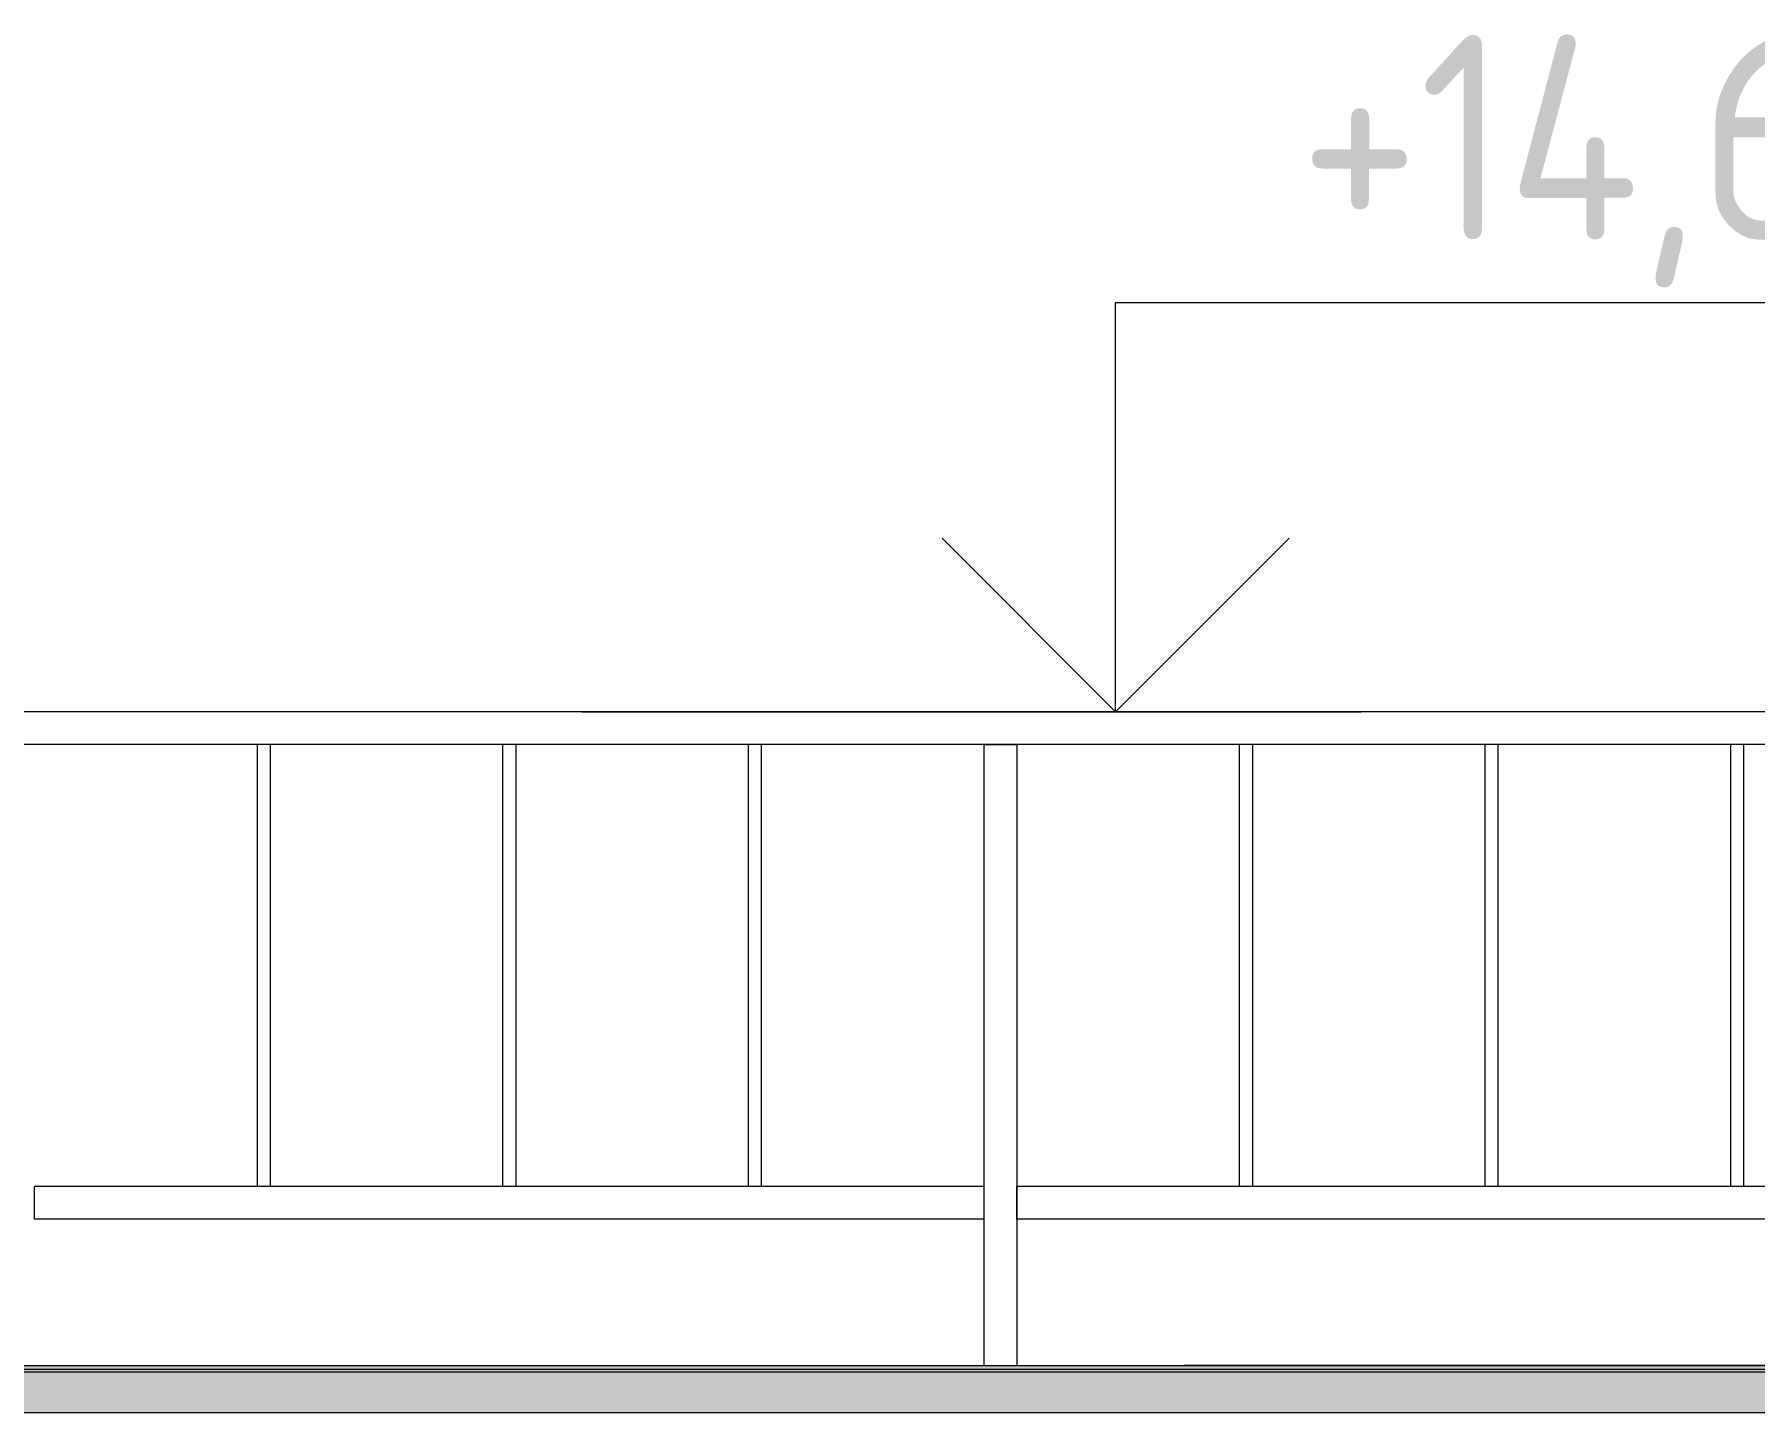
# Model space of a CAD drawing. Header units: millimetres. Extents: x -515342 to 330399, y -224905 to 507333.
# Drawn here: x 89831 to 91932, y 101846 to 103530 of the extents above; entities that cross this region are included whole.
import ezdxf

# ---------------------------------------------------------------- set-up
doc = ezdxf.new("R2010")
doc.units = ezdxf.units.MM
for name, color, linetype, lineweight in [('Аннотация', 7, 'Continuous', 0), ('Витраж', 7, 'Continuous', 0), ('Крыша', 7, 'Continuous', 0), ('Отметки', 7, 'Continuous', 0)]:
    doc.layers.add(name, color=color, linetype=linetype, lineweight=lineweight)
doc.styles.add('GOST Common_1', font='', dxfattribs={"width": 0.9, "height": 250})
doc.styles.get('GOST Common_1').set_extended_font_data('GOST Common')

# ---------------------------------------------------------------- blocks, each defined once
blk = doc.blocks.new('Прямоугольный импост - АР_Импост_40х40 _поручень ограждения на кровле_-V133-О_АР_П_Разрез 1-1')
at = {"layer": 'Витраж'}
for p, q in [((48760, 14671), (48460, 14671)), ((48760, 14631), (48460, 14631))]:
    blk.add_line(p, q, dxfattribs=at)
blk = doc.blocks.new('Прямоугольный импост - АР_Импост_16х16 _вертикальное заполнение ограждений_-V135-О_АР_П_Разрез 1-1')
at = {"layer": 'Витраж'}
for p, q in [((48752, 14631), (48752, 14091)), ((48768, 14631), (48768, 14091))]:
    blk.add_line(p, q, dxfattribs=at)
blk = doc.blocks.new('Прямоугольный импост - АР_Импост_40х40 _стойка ограждения на кровле_-V136-О_АР_П_Разрез 1-1')
at = {"layer": 'Витраж'}
for p, q in [((48140, 14631), (48180, 14631)), ((48140, 14631), (48140, 14071)), ((48180, 14631), (48180, 14071))]:
    blk.add_line(p, q, dxfattribs=at)
blk = doc.blocks.new('Прямоугольный импост - АР_Импост_40х40 _поручень ограждения на кровле_-10058581-О_АР_П_Разрез 1-1')
at = {"layer": 'Витраж'}
for p, q in [((480, 14051), (480, 14091)), ((760, 14091), (480, 14091)), ((760, 14051), (480, 14051))]:
    blk.add_line(p, q, dxfattribs=at)
blk = doc.blocks.new('Прямоугольный импост - АР_Импост_40х40 _поручень ограждения на кровле_-10058582-О_АР_П_Разрез 1-1')
at = {"layer": 'Витраж'}
for p, q in [((1060, 14091), (760, 14091)), ((1060, 14051), (760, 14051))]:
    blk.add_line(p, q, dxfattribs=at)
blk = doc.blocks.new('Прямоугольный импост - АР_Импост_40х40 _поручень ограждения на кровле_-10058583-О_АР_П_Разрез 1-1')
at = {"layer": 'Витраж'}
for p, q in [((1640, 14091), (1360, 14091)), ((1640, 14091), (1640, 14051)), ((1640, 14051), (1360, 14051))]:
    blk.add_line(p, q, dxfattribs=at)
blk = doc.blocks.new('Прямоугольный импост - АР_Импост_40х40 _стойка ограждения на кровле_-10058723-О_АР_П_Разрез 1-1')
at = {"layer": 'Витраж'}
for p, q in [((7640, 14071), (7640, 13871.9)), ((7680, 14071), (7680, 13871.9))]:
    blk.add_line(p, q, dxfattribs=at)
blk = doc.blocks.new('Высотные отметки - Стрелка вверх-5091-О_АР_П_Разрез 1-1')
at = {"layer": 'Аннотация'}
for p, q in [((-1085.5, 1260), (-2385.5, 1260)), ((-1085.5, 760), (-1085.5, 1260)), ((-1085.5, 760), (-1297.6, 972.1)), ((-1085.5, 760), (-873.4, 972.1)), ((-785.5, 760), (-1385.5, 760))]:
    blk.add_line(p, q, dxfattribs=at)

msp = doc.modelspace()

# ---------------------------------------------------------------- hatches: boundary and pattern name
at = {"layer": 'Крыша'}
h = msp.add_hatch(color=256, dxfattribs=at)
h.paths.add_polyline_path([(92766.5691, 101899.0924), (113240.5296, 101899.0924), (113240.5296, 101903.2924), (88475.5296, 101903.2924), (88475.5296, 101899.0924), (91109.0364, 101899.0924)])
h.paths.add_polyline_path([(113600.5296, 101899.0924), (137010.5296, 101899.0924), (137010.5296, 101903.2924), (113600.5296, 101903.2924)])
h.paths.add_polyline_path([(143825.5296, 101899.0924), (164420.5296, 101899.0924), (164420.5296, 101903.2924), (143825.5296, 101903.2924)])
h.paths.add_polyline_path([(170670.6057, 101899.0924), (189455.5296, 101899.0924), (189455.5296, 101903.2924), (164780.5296, 101903.2924), (164780.5296, 101899.0924), (169013.073, 101899.0924)])
h.paths.add_polyline_path([(189585.5296, 101899.0924), (189585.5296, 101903.2924), (189475.5296, 101903.2924), (189475.5296, 101899.0924), (189525.0401, 101899.0924)])
h = msp.add_hatch(dxfattribs=at)
h.set_pattern_fill('FP_19', color=256, style=0, pattern_type=2)
h.set_pattern_definition([(45, (136801.12, 95610.5), (-114.04925, 114.04925), []), (45, (136915.17, 95610.5), (-114.04925, 114.04925), [201.613, -40.323, 3.353, -36.97])])
h.paths.add_polyline_path([(94424.1018, 101846.0924), (113248.7296, 101846.0924), (113248.7296, 101896.0924), (88455.5296, 101896.0924), (88455.5296, 101846.0924), (92766.5691, 101846.0924)])
h.paths.add_polyline_path([(113592.3296, 101846.0924), (137018.7296, 101846.0924), (137018.7296, 101896.0924), (113592.3296, 101896.0924)])
h.paths.add_polyline_path([(145807.6153, 101846.0924), (164428.7296, 101846.0924), (164428.7296, 101896.0924), (143817.3296, 101896.0924), (143817.3296, 101846.0924), (144150.0826, 101846.0924)])
h.paths.add_polyline_path([(169013.073, 101846.0924), (189585.5296, 101846.0924), (189585.5296, 101896.0924), (164772.3296, 101896.0924), (164772.3296, 101846.0924), (167355.5403, 101846.0924)])
h = msp.add_hatch(color=256, dxfattribs=at)
h.paths.add_polyline_path([(88622.7373, 101896.0924), (113240.5296, 101896.0924), (113240.5296, 101899.0924), (88475.5296, 101899.0924), (88475.5296, 101896.0924)])
h.paths.add_polyline_path([(113600.5296, 101896.0924), (137010.5296, 101896.0924), (137010.5296, 101899.0924), (113600.5296, 101899.0924)])
h.paths.add_polyline_path([(143825.5296, 101896.0924), (164420.5296, 101896.0924), (164420.5296, 101899.0924), (143825.5296, 101899.0924)])
h.paths.add_polyline_path([(167355.5403, 101896.0924), (189455.5296, 101896.0924), (189455.5296, 101899.0924), (164780.5296, 101899.0924), (164780.5296, 101896.0924), (165698.0076, 101896.0924)])
h.paths.add_polyline_path([(189475.5296, 101896.0924), (189585.5296, 101896.0924), (189585.5296, 101899.0924), (189475.5296, 101899.0924)])

# ---------------------------------------------------------------- linework, layer by layer
for p, q in [((113240.5296, 101903.2924), (88475.5296, 101903.2924)), ((92285.0573, 101903.5929), (91234.7194, 101903.5929)), ((88475.5296, 101899.0924), (113240.5296, 101899.0924)), ((88475.5296, 101896.0924), (113240.5296, 101896.0924)), ((88455.5296, 101846.0924), (113248.7296, 101846.0924))]:
    msp.add_line(p, q, dxfattribs=at)
at = {"layer": 'Отметки'}
for p, q in [((90499.1759, 102702.3929), (90974.0447, 102702.3929)), ((90974.0447, 102702.3929), (91151.4158, 102702.3929))]:
    msp.add_line(p, q, dxfattribs=at)

# ---------------------------------------------------------------- block references
at = {"layer": 'Витраж'}
for name, p in [('Прямоугольный импост - АР_Импост_40х40 _поручень ограждения на кровле_-V133-О_АР_П_Разрез 1-1', (41350.5296, 88031.3929)), ('Прямоугольный импост - АР_Импост_40х40 _поручень ограждения на кровле_-V133-О_АР_П_Разрез 1-1', (41650.5296, 88031.3929)), ('Прямоугольный импост - АР_Импост_40х40 _поручень ограждения на кровле_-V133-О_АР_П_Разрез 1-1', (41950.5296, 88031.3929)), ('Прямоугольный импост - АР_Импост_40х40 _поручень ограждения на кровле_-V133-О_АР_П_Разрез 1-1', (42250.5296, 88031.3929)), ('Прямоугольный импост - АР_Импост_40х40 _поручень ограждения на кровле_-V133-О_АР_П_Разрез 1-1', (42550.5296, 88031.3929)), ('Прямоугольный импост - АР_Импост_40х40 _поручень ограждения на кровле_-V133-О_АР_П_Разрез 1-1', (42850.5296, 88031.3929)), ('Прямоугольный импост - АР_Импост_40х40 _поручень ограждения на кровле_-V133-О_АР_П_Разрез 1-1', (43150.5296, 88031.3929)), ('Прямоугольный импост - АР_Импост_40х40 _поручень ограждения на кровле_-V133-О_АР_П_Разрез 1-1', (43450.5296, 88031.3929)), ('Прямоугольный импост - АР_Импост_16х16 _вертикальное заполнение ограждений_-V135-О_АР_П_Разрез 1-1', (41350.5296, 88031.3929)), ('Прямоугольный импост - АР_Импост_16х16 _вертикальное заполнение ограждений_-V135-О_АР_П_Разрез 1-1', (41650.5296, 88031.3929)), ('Прямоугольный импост - АР_Импост_16х16 _вертикальное заполнение ограждений_-V135-О_АР_П_Разрез 1-1', (41950.5296, 88031.3929)), ('Прямоугольный импост - АР_Импост_40х40 _стойка ограждения на кровле_-V136-О_АР_П_Разрез 1-1', (42850.5296, 88031.3929)), ('Прямоугольный импост - АР_Импост_16х16 _вертикальное заполнение ограждений_-V135-О_АР_П_Разрез 1-1', (42550.5296, 88031.3929)), ('Прямоугольный импост - АР_Импост_16х16 _вертикальное заполнение ограждений_-V135-О_АР_П_Разрез 1-1', (42850.5296, 88031.3929)), ('Прямоугольный импост - АР_Импост_16х16 _вертикальное заполнение ограждений_-V135-О_АР_П_Разрез 1-1', (43150.5296, 88031.3929)), ('Прямоугольный импост - АР_Импост_40х40 _поручень ограждения на кровле_-10058581-О_АР_П_Разрез 1-1', (89350.5296, 88031.3929)), ('Прямоугольный импост - АР_Импост_40х40 _поручень ограждения на кровле_-10058582-О_АР_П_Разрез 1-1', (89350.5296, 88031.3929)), ('Прямоугольный импост - АР_Импост_40х40 _поручень ограждения на кровле_-10058582-О_АР_П_Разрез 1-1', (89650.5296, 88031.3929)), ('Прямоугольный импост - АР_Импост_40х40 _поручень ограждения на кровле_-10058583-О_АР_П_Разрез 1-1', (89350.5296, 88031.3929)), ('Прямоугольный импост - АР_Импост_40х40 _поручень ограждения на кровле_-10058581-О_АР_П_Разрез 1-1', (90550.5296, 88031.3929)), ('Прямоугольный импост - АР_Импост_40х40 _поручень ограждения на кровле_-10058582-О_АР_П_Разрез 1-1', (90550.5296, 88031.3929)), ('Прямоугольный импост - АР_Импост_40х40 _поручень ограждения на кровле_-10058582-О_АР_П_Разрез 1-1', (90850.5296, 88031.3929)), ('Прямоугольный импост - АР_Импост_40х40 _поручень ограждения на кровле_-10058583-О_АР_П_Разрез 1-1', (90550.5296, 88031.3929)), ('Прямоугольный импост - АР_Импост_40х40 _стойка ограждения на кровле_-10058723-О_АР_П_Разрез 1-1', (83350.5296, 88031.3929))]:
    msp.add_blockref(name, p, dxfattribs=at)
at = {"layer": 'Отметки', "extrusion": (0, 0, -1)}
msp.add_blockref('Высотные отметки - Стрелка вверх-5091-О_АР_П_Разрез 1-1', (-90065.9164, 101942.3929), dxfattribs=at)

# ---------------------------------------------------------------- texts
at = {"layer": 'Отметки', "insert": (91376.2265, 103529.1), "char_height": 250, "width": 1140.454343, "attachment_point": 1, "line_spacing_factor": 1.022761, "style": 'GOST Common_1'}
msp.add_mtext('+14,671', dxfattribs=at)

doc.saveas('drawing.dxf')
